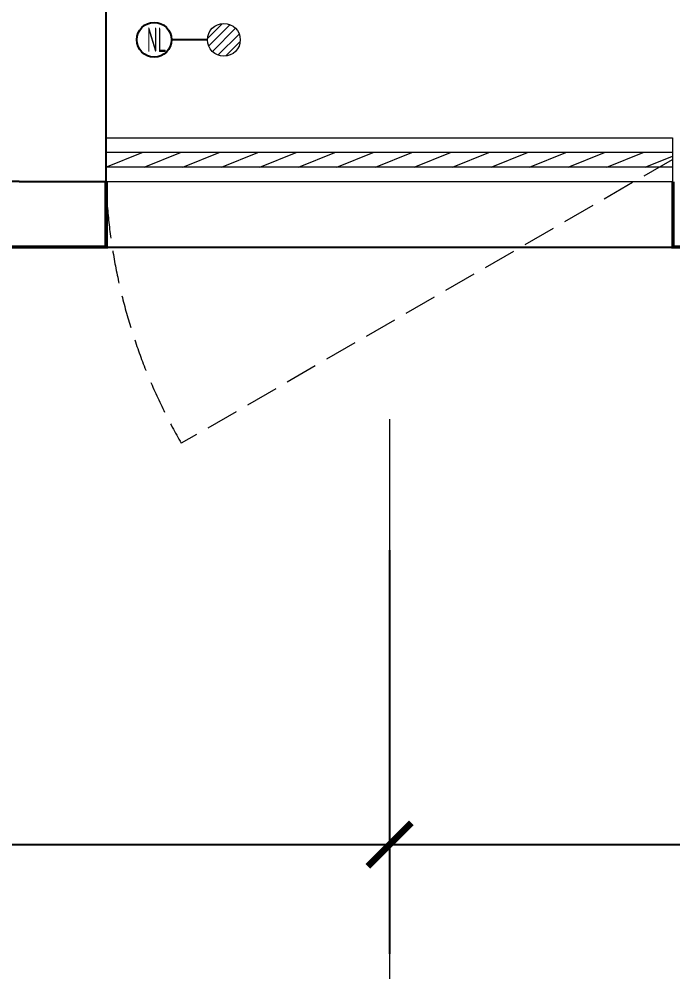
# Model space of a CAD drawing. Extents: x 3753737 to 4713801, y -857380 to 24339.
# Drawn here: x 4074363 to 4075863, y -770635 to -768450 of the extents above; entities that cross this region are included whole.
import ezdxf

# ---------------------------------------------------------------- set-up
doc = ezdxf.new("R2010")
doc.units = 0
doc.header["$LTSCALE"] = 1000
doc.header["$MEASUREMENT"] = 0
doc.linetypes.add('DASH', pattern=[0.35, 0.25, -0.1])
doc.layers.get('0').update_dxf_attribs({"linetype": 'CONTINUOUS'})
doc.layers.get('Defpoints').update_dxf_attribs({"linetype": 'CONTINUOUS'})
for name, color, linetype in [('!!电气', 1, 'CONTINUOUS'), ('VPIPE-凝结', 150, 'CONTINUOUS'), ('WALL', 252, 'CONTINUOUS'), ('看线', 185, 'CONTINUOUS')]:
    doc.layers.add(name, color=color, linetype=linetype)
for name, color, linetype, lineweight in [('AXIS', 114, 'CONTINUOUS', 20), ('EQUIP_地漏', 7, 'CONTINUOUS', 18), ('PUB_TEXT', 7, 'CONTINUOUS', 20), ('WINDOW', 146, 'CONTINUOUS', 20)]:
    doc.layers.add(name, color=color, linetype=linetype, lineweight=lineweight)
doc.styles.add('_TCH_DIM_T3', font='SIMPLEX.shx', dxfattribs={"width": 0.705882, "bigfont": 'GBCBIG.shx'})
doc.styles.get("Standard").update_dxf_attribs({"font": 'gbenor.shx', "bigfont": 'gbcbig.shx'})
doc.dimstyles.new('_TCH_ARCH&&100', dxfattribs={"dimtxt": 297.5, "dimasz": 100, "dimexe": 250, "dimexo": 300, "dimgap": 100, "dimtad": 1, "dimdec": 0, "dimzin": 0, "dimdsep": 46, "dimtxsty": '_TCH_DIM_T3', "dimblk": 'ARCHTICK', "dimcen": 0.09, "dimclrt": 7, "dimazin": 2, "dimtfac": 1, "dimtdec": 0, "dimtix": 1, "dimtmove": 2, "dimatfit": 3, "dimfxl": 1, "dimtolj": 1, "dimtzin": 0, "dimarcsym": 0})

# ---------------------------------------------------------------- blocks, each defined once
blk = doc.blocks.new('$TwtSys$00000141')
at = {"color": 252}
for p, q in [((-47.1, 3.8), (-5, 45.9)), ((-47.1, 3.8), (-5, 45.9)), ((-43.6, -17.5), (17.5, 43.6)), ((-43.6, -17.5), (17.5, 43.6)), ((-33.2, -33.2), (33.2, 33.2)), ((-33.2, -33.2), (33.2, 33.2)), ((-16.2, -43.5), (43.8, 16.4)), ((-16.2, -43.5), (43.8, 16.4)), ((5.7, -46.1), (46.1, -5.7)), ((5.7, -46.1), (46.1, -5.7))]:
    blk.add_line(p, q, dxfattribs=at)
blk.add_circle((0, 0), 47, dxfattribs=at)
blk.add_circle((0, 0), 47, dxfattribs=at)
blk = doc.blocks.new('_ArchTick')
at = {"color": 0, "linetype": 'ByBlock', "const_width": 0.15}
blk.add_lwpolyline([(-0.5, -0.5), (0.5, 0.5)], dxfattribs=at)
blk = doc.blocks.new('*D470')
at = {"layer": 'AXIS', "color": 0, "lineweight": -2, "transparency": 16777216}
for p, q in [((34300, -944.9), (34300, -1869.9)), ((37500, -944.9), (37500, -1869.9)), ((34300, -1619.9), (37500, -1619.9))]:
    blk.add_line(p, q, dxfattribs=at)
at = {"layer": 'Defpoints', "color": 0, "transparency": 16777216}
for p in [(34300, -644.9), (37500, -644.9), (37500, -1619.9)]:
    blk.add_point(p, dxfattribs=at)
at = {"layer": 'AXIS', "color": 0, "lineweight": -2, "transparency": 16777216, "xscale": 100, "yscale": 100, "zscale": 100, "rotation": 180}
blk.add_blockref('_ArchTick', (34300, -1619.9), dxfattribs=at)
at = {"layer": 'AXIS', "color": 0, "lineweight": -2, "transparency": 16777216, "xscale": 100, "yscale": 100, "zscale": 100}
blk.add_blockref('_ArchTick', (37500, -1619.9), dxfattribs=at)
at = {"layer": 'AXIS', "color": 7, "transparency": 16777216, "insert": (35900, -1371.1), "char_height": 297.5, "attachment_point": 5, "style": '_TCH_DIM_T3'}
blk.add_mtext('\\A1;3200', dxfattribs=at)
blk = doc.blocks.new('*D471')
at = {"layer": 'AXIS', "color": 0, "lineweight": -2, "transparency": 16777216}
for p, q in [((28500, -944.9), (28500, -1869.9)), ((34300, -944.9), (34300, -1869.9)), ((28500, -1619.9), (34300, -1619.9))]:
    blk.add_line(p, q, dxfattribs=at)
at = {"layer": 'Defpoints', "color": 0, "transparency": 16777216}
for p in [(28500, -644.9), (34300, -644.9), (34300, -1619.9)]:
    blk.add_point(p, dxfattribs=at)
at = {"layer": 'AXIS', "color": 0, "lineweight": -2, "transparency": 16777216, "xscale": 100, "yscale": 100, "zscale": 100, "rotation": 180}
blk.add_blockref('_ArchTick', (28500, -1619.9), dxfattribs=at)
at = {"layer": 'AXIS', "color": 0, "lineweight": -2, "transparency": 16777216, "xscale": 100, "yscale": 100, "zscale": 100}
blk.add_blockref('_ArchTick', (34300, -1619.9), dxfattribs=at)
at = {"layer": 'AXIS', "color": 7, "transparency": 16777216, "insert": (31400, -1371.1), "char_height": 297.5, "attachment_point": 5, "style": '_TCH_DIM_T3'}
blk.add_mtext('\\A1;5800', dxfattribs=at)
blk = doc.blocks.new('$WINLIB2D$00000039')
at = {"color": 0}
for points in [[(-0.5, 0.5), (-0.5, -0.5)], [(0.5, 0.5), (-0.5, 0.5)], [(0.5, -0.5), (0.5, 0.5)], [(-0.5, 0.1667), (0.5, 0.1667)], [(-0.3839, -0.1667), (-0.448, 0.1667)], [(-0.3159, -0.1667), (-0.38, 0.1667)], [(-0.2479, -0.1667), (-0.312, 0.1667)], [(-0.1799, -0.1667), (-0.244, 0.1667)], [(-0.1119, -0.1667), (-0.176, 0.1667)], [(-0.0439, -0.1667), (-0.108, 0.1667)], [(0.0241, -0.1667), (-0.04, 0.1667)], [(0.0921, -0.1667), (0.028, 0.1667)], [(0.16, -0.1667), (0.0959, 0.1667)], [(0.228, -0.1667), (0.1639, 0.1667)], [(0.296, -0.1667), (0.2319, 0.1667)], [(0.364, -0.1667), (0.2999, 0.1667)], [(0.432, -0.1667), (0.3679, 0.1667)], [(0.5, -0.1667), (0.4359, 0.1667)], [(-0.4519, -0.1667), (-0.5, 0.0836)], [(-0.5, -0.1667), (0.5, -0.1667)], [(0.5, -0.5), (-0.5, -0.5)]]:
    blk.add_lwpolyline(points, dxfattribs=at)
blk = doc.blocks.new('A$C1C403CBE')
at = {"color": 252, "const_width": 8}
for points in [[(33350, -100), (33350, -250), (33650, -250), (33650, -100)], [(34950, -100), (34950, -250), (35250, -250), (35250, -100)]]:
    blk.add_lwpolyline(points, dxfattribs=at)
at = {"layer": 'AXIS'}
blk.add_line((34300, -644.8), (34300, -3119.8), dxfattribs=at)
at = {"layer": 'VPIPE-凝结', "color": 252, "ltscale": 0.1}
blk.add_lwpolyline([(33882.4, 225), (33800, 225)], dxfattribs=at)
at = {"layer": 'VPIPE-凝结', "color": 252}
blk.add_circle((33760, 225), 40, dxfattribs=at)
at = {"layer": 'WALL', "color": 252}
for p, q in [((33650, 0), (33650, 500)), ((33650, -100), (33650, 0)), ((33450, -100), (33350, -100)), ((33450, -100), (33450, -100)), ((33450, -100), (33650, -100))]:
    blk.add_line(p, q, dxfattribs=at)
at = {"layer": 'WINDOW', "color": 252, "linetype": 'DASH', "ltscale": 0.3}
blk.add_lwpolyline([(34948.1, -50), (33822.2, -700, -0.131652), (33648.1, -50)], format="xyb", dxfattribs=at)
at = {"layer": '看线', "color": 252, "ltscale": 0.5}
blk.add_lwpolyline([(33650, -250), (34950, -250)], dxfattribs=at)
at = {"layer": 'EQUIP_地漏', "color": 252, "xscale": -0.8, "yscale": -0.8, "zscale": 0.8, "rotation": 180}
blk.add_blockref('$TwtSys$00000141', (33920, 225), dxfattribs=at)
at = {"layer": 'WINDOW', "color": 252, "xscale": 1299.999999983003, "yscale": -100, "zscale": 1299.999999983003, "rotation": 180}
blk.add_blockref('$WINLIB2D$00000039', (34299, -50), dxfattribs=at)
at = {"layer": 'PUB_TEXT', "color": 252, "width": 0.6}
blk.add_text('NL', height=56, dxfattribs=at).set_placement((33743.2, 197))
at = {"layer": 'AXIS'}
for p1, p2, text, picture, middle in [((28500, -644.9), (34300, -644.9), '5800', '*D471', (31400, -1371.1)), ((34300, -644.9), (37500, -644.9), '3200', '*D470', (35900, -1371.1))]:
    dim = blk.add_aligned_dim(p1=p1, p2=p2, distance=-975, text=text, dimstyle='_TCH_ARCH&&100', dxfattribs=at)
    dim.commit()
    dim.dimension.update_dxf_attribs({"geometry": picture, "text_midpoint": middle})

msp = doc.modelspace()

# ---------------------------------------------------------------- block references
at = {"layer": '!!电气'}
msp.add_blockref('A$C1C403CBE', (4040913.4, -768722.9), dxfattribs=at)

doc.saveas('drawing.dxf')
